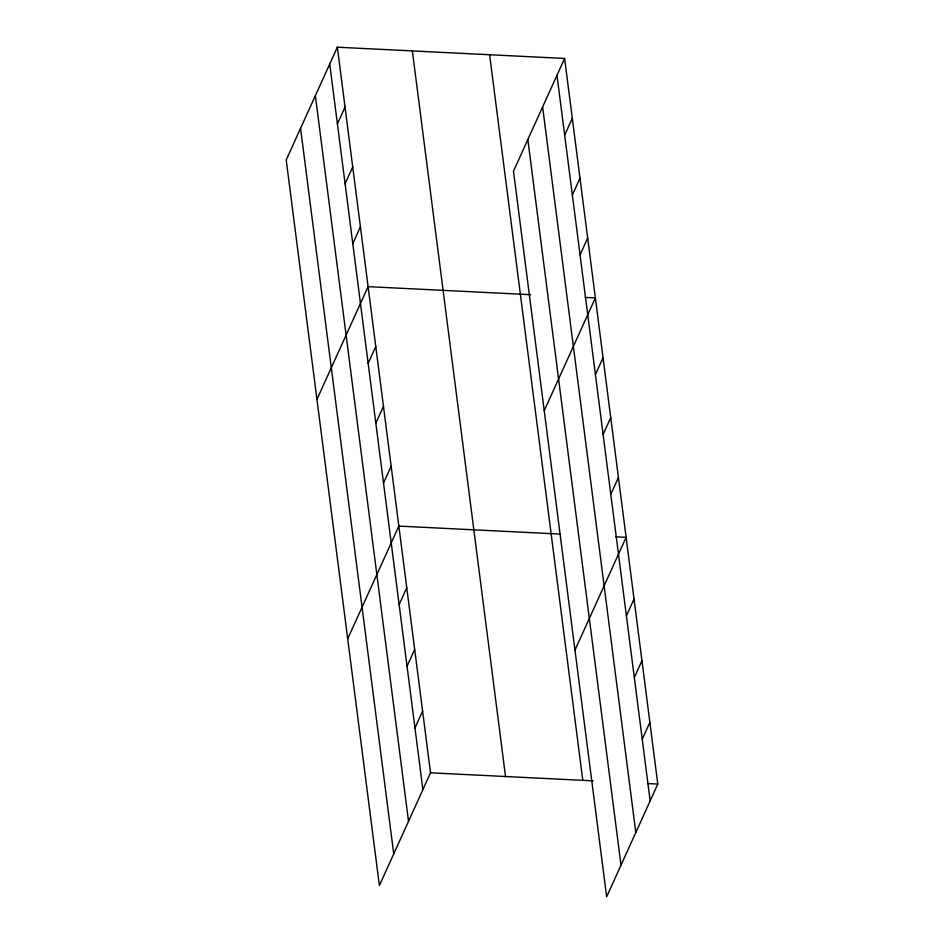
<?xml version="1.0" encoding="UTF-8"?>
<svg xmlns="http://www.w3.org/2000/svg" width="944" height="944" viewBox="0 0 944 944"><rect width="100%" height="100%" fill="white"/><g stroke="black" fill="none" stroke-linecap="round" stroke-linejoin="round"><path stroke-width="1.42" d="M337.35 47.2L286.209 159.937L379.382 885.543L430.523 772.806L337.35 47.2L564.618 58.457L657.791 784.063L606.65 896.8L513.477 171.194L564.618 58.457M337.397 123.888L345.032 107.061M345.091 183.761L352.726 166.923M352.773 243.623L360.407 226.784M316.948 399.395L368.101 286.646L530.658 294.693M368.148 363.346L375.783 346.507M375.83 423.207L383.465 406.368M383.524 483.068L391.158 466.242M564.665 135.145L572.312 118.319M347.699 638.84L398.84 526.103L559.934 534.08M572.359 195.007L579.994 178.18M399.123 604.608L406.758 587.77M580.041 254.868L587.675 238.041M407.053 666.287L414.687 649.448M544.228 410.64L595.369 297.903L585.068 297.395M414.971 727.954L422.605 711.127M595.416 374.591L603.051 357.764M603.11 434.464L610.744 417.626M610.792 494.326L618.426 477.487M574.979 650.097L626.12 537.348L615.818 536.841M626.403 615.854L634.038 599.027M634.321 677.532L641.955 660.706M642.239 739.211L649.873 722.384M430.523 772.806L593.092 780.853M647.501 783.544L657.791 784.063M556.984 75.284L650.156 800.89M542.623 106.932L635.808 832.537M527.838 139.547L621.01 865.152M489.617 54.74L582.79 780.346M412.351 50.917L505.524 776.523M329.716 64.027L422.888 789.632M315.355 95.686L408.528 821.292M300.558 128.29L393.742 853.895"/></g></svg>
